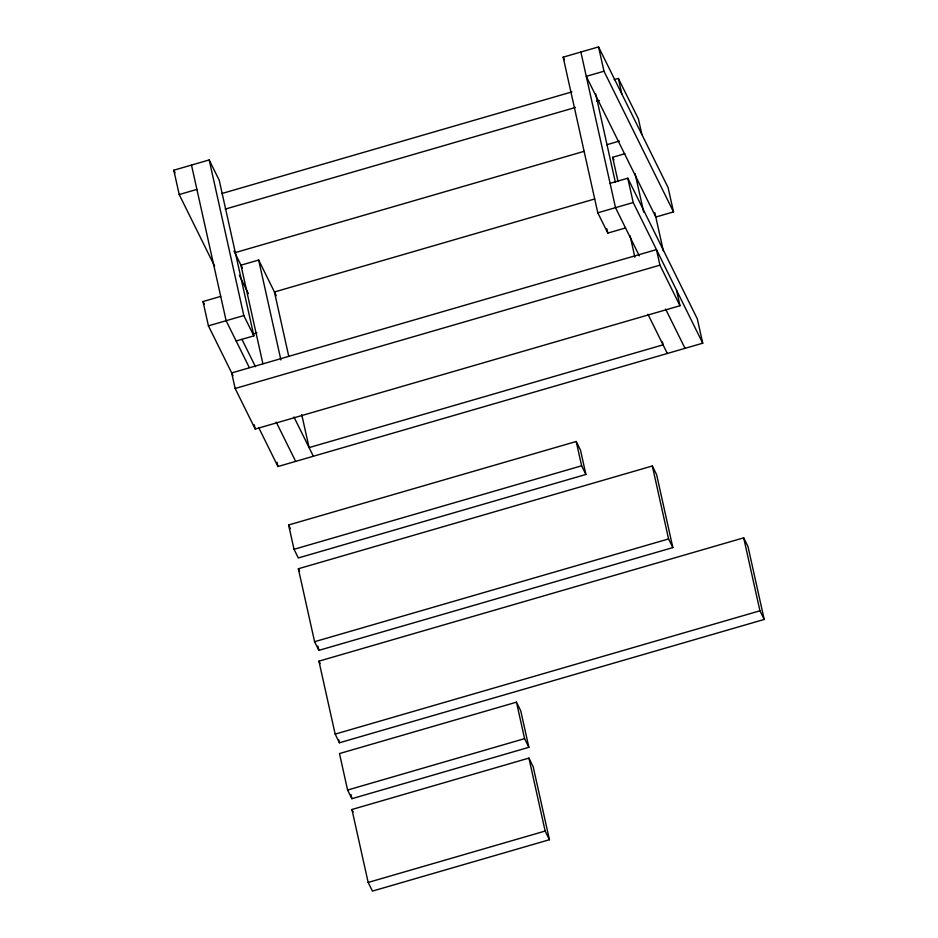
<?xml version="1.0" encoding="UTF-8"?>
<svg xmlns="http://www.w3.org/2000/svg" width="938" height="938" viewBox="0 0 938 938"><rect width="100%" height="100%" fill="white"/><g stroke="black" fill="none" stroke-linecap="round" stroke-linejoin="round"><path stroke-width="1.41" d="M214.614 266.181L179.205 194.541L173.788 170.224L209.186 159.941L219.222 180.237L253.858 335.863L236.153 340.998M625.529 227.957L607.836 233.093L597.799 212.809L563.163 57.171L598.561 46.9L668.091 187.577L673.507 211.894L655.803 217.041L586.273 76.353L603.978 71.218L673.507 211.894M179.205 194.541L196.91 189.406M221.731 193.568L571.946 91.889M614.144 79.636L618.365 78.417L638.426 118.997L641.885 134.556M225.19 209.127L575.416 107.448M596.509 101.327L599.323 100.507M235.403 252.568L584.222 151.299M606.722 144.769L619.385 141.087M276.276 295.681L258.665 260.049L240.96 265.184L262.886 363.698M618.036 181.55L612.643 157.279L624.896 153.715M232.987 375.54L208.424 325.849L203.018 301.532L220.711 296.396M610.087 183.344L627.792 178.208L697.321 318.897L702.726 343.202L277.953 466.526L258.642 427.458M594.704 198.985L274.447 291.976L288.763 356.334M208.424 325.849L243.821 315.578L253.858 335.863M597.799 212.809L633.197 202.526L702.726 343.202M252.814 334.034L256.906 332.849M235.157 388.484L659.93 265.161L679.98 305.741L255.218 429.065L235.157 388.484L231.698 372.925L656.459 249.602L659.93 265.161M288.611 524.987L576.225 441.493L580.505 450.146L585.91 474.464L298.307 557.958L294.028 549.305L288.611 524.987L290.452 528.704M294.028 549.305L581.63 465.799L585.91 474.464M298.354 568.756L652.332 465.987L656.612 474.651L672.851 547.593L318.873 650.362L314.593 641.709L298.354 568.756L299.585 571.23M314.593 641.709L668.571 538.94L672.851 547.593M318.92 661.161L743.693 537.837L747.973 546.491L764.212 619.443L339.439 742.767L335.159 734.114L318.92 661.161L320.139 663.635M335.159 734.114L759.932 610.79L764.212 619.443M516.475 702.175L339.486 753.566L347.599 790.042L351.879 798.695L528.868 747.316L520.754 710.84L516.475 702.175L524.588 738.652L528.868 747.316M347.599 790.042L524.588 738.652M351.938 809.494L528.926 758.103L533.194 766.768L549.434 839.721L372.445 891.1L368.165 882.447L351.938 809.494L353.157 811.968M368.165 882.447L545.154 831.056L549.434 839.721M563.163 57.171L564.418 59.715M612.643 157.279L613.933 159.894M639.317 255.863L615.504 207.661L580.868 52.036M665.617 309.071L685.033 348.35M647.924 314.218L667.328 353.485M233.984 251.056L242.356 267.987M239.389 275.373L248.406 293.606M173.788 170.224L175.078 172.827M293.946 416.976L313.351 456.255M241.957 339.38L255.476 366.735M249.309 367.602L226.128 320.714L191.493 165.088M276.253 422.123L295.658 461.39M203.018 301.532L204.308 304.135M743.693 537.837L759.932 610.79M676.521 290.182L679.98 305.741M654.841 212.703L663.424 251.255M618.365 78.417L621.824 93.976M635.108 173.553L643.679 212.105M598.561 46.9L603.978 71.218M627.792 178.208L633.197 202.526M662.416 341.971L663.049 344.832L309.083 447.602L301.755 414.702M630.113 235.801L634.885 257.223M595.665 93.741L615.363 182.265M606.874 228.813L607.836 233.093M652.332 465.987L668.571 538.94M576.225 441.493L581.63 465.799M528.926 758.103L545.154 831.056M258.665 260.049L280.908 359.993M277.003 462.235L277.953 466.526M317.912 646.071L318.873 650.362M338.794 739.906L339.439 742.767M350.941 794.486L351.879 798.695M209.186 159.941L243.821 315.578M254.268 424.82L255.218 429.065"/></g></svg>
